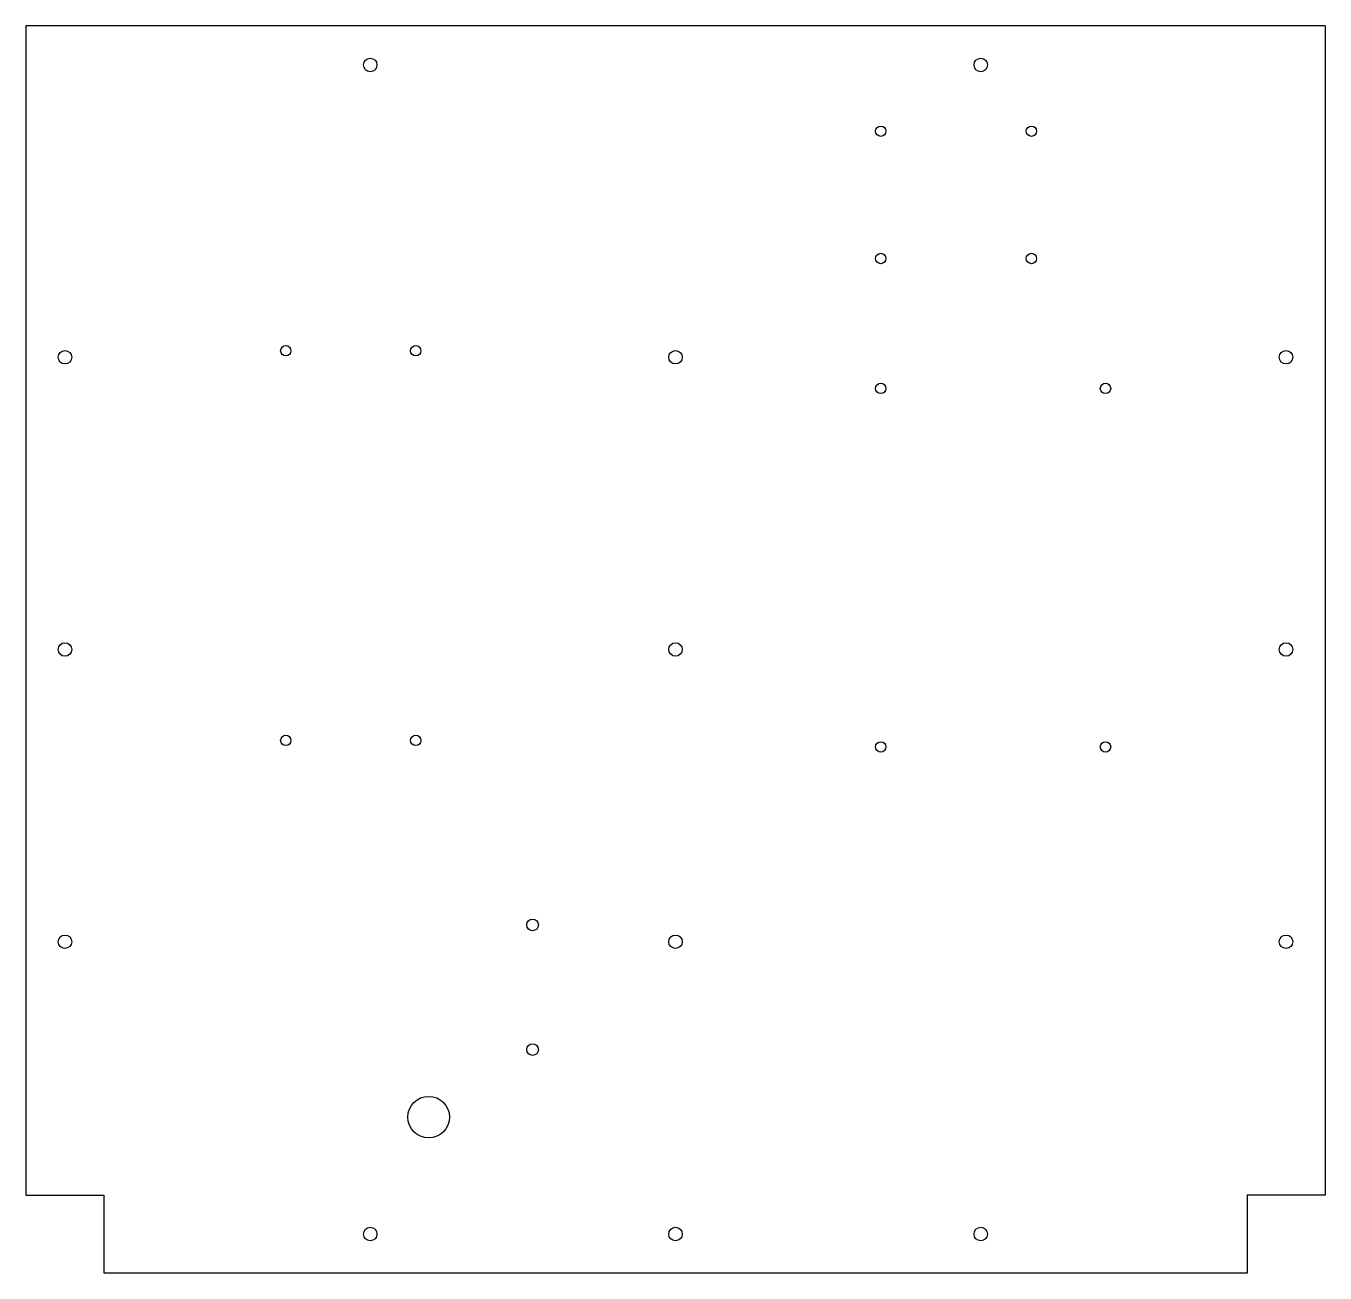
# Model space of a CAD drawing. Extents: x -250 to 250, y -240 to 240.
import ezdxf

# ---------------------------------------------------------------- set-up
doc = ezdxf.new("R2010")
doc.units = 0
doc.header["$MEASUREMENT"] = 0
doc.layers.add('MODELSKETCH_VISIBLE', color=7, linetype='CONTINUOUS')

msp = doc.modelspace()

# ---------------------------------------------------------------- linework, layer by layer
at = {"layer": 'MODELSKETCH_VISIBLE'}
for p, q in [((-250, 240), (-250, -210)), ((250, 240), (-250, 240)), ((250, 240), (250, -210)), ((-250, -210), (-220, -210)), ((-220, -210), (-220, -240)), ((250, -210), (220, -210)), ((220, -210), (220, -240)), ((220, -240), (-220, -240))]:
    msp.add_line(p, q, dxfattribs=at)
for centre, radius in [((-117.5, 225), 2.6), ((-117.5, 225), 2.6), ((117.5, 225), 2.6), ((117.5, 225), 2.6), ((79, 199.5), 2), ((137, 199.5), 2), ((79, 150.5), 2), ((137, 150.5), 2), ((-235, 112.5), 2.6), ((-235, 112.5), 2.6), ((-150, 115), 2), ((-150, 115), 2), ((-100, 115), 2), ((-100, 115), 2), ((0, 112.5), 2.6), ((0, 112.5), 2.6), ((235, 112.5), 2.6), ((235, 112.5), 2.6), ((79, 100.5), 2), ((165.5, 100.5), 2), ((-235, 0), 2.6), ((-235, 0), 2.6), ((0, 0), 2.6), ((0, 0), 2.6), ((235, 0), 2.6), ((235, 0), 2.6), ((-150, -35), 2), ((-150, -35), 2), ((-100, -35), 2), ((-100, -35), 2), ((79, -37.5), 2), ((165.5, -37.5), 2), ((-55, -106), 2.25), ((-55, -106), 2.25), ((-235, -112.5), 2.6), ((-235, -112.5), 2.6), ((0, -112.5), 2.6), ((0, -112.5), 2.6), ((235, -112.5), 2.6), ((235, -112.5), 2.6), ((-55, -154), 2.25), ((-55, -154), 2.25), ((-95, -180), 8), ((-117.5, -225), 2.6), ((-117.5, -225), 2.6), ((0, -225), 2.6), ((0, -225), 2.6), ((117.5, -225), 2.6), ((117.5, -225), 2.6)]:
    msp.add_circle(centre, radius, dxfattribs=at)

doc.saveas('drawing.dxf')
